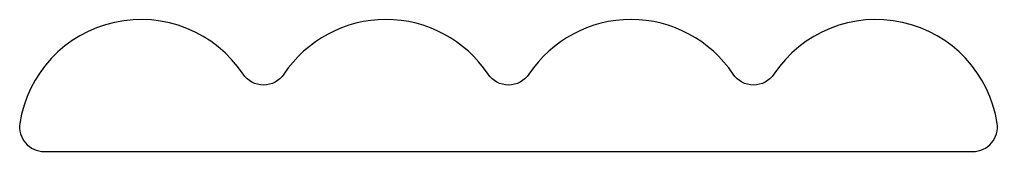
# Model space of a CAD drawing. Extents: x 470.9 to 490.8, y 576.6 to 579.3.
import ezdxf

# ---------------------------------------------------------------- set-up
doc = ezdxf.new("R2010")
doc.units = 0
doc.layers.get('0').update_dxf_attribs({"linetype": 'CONTINUOUS'})

msp = doc.modelspace()

# ---------------------------------------------------------------- linework, layer by layer
at = {"color": 0}
msp.add_lwpolyline([(476.252, 578.152, -0.536675), (475.419, 578.152, 0.686098), (470.864, 577.145, 0.459034), (471.358, 576.57), (490.313, 576.57, 0.459034), (490.807, 577.145, 0.686098), (486.252, 578.152, -0.536675), (485.419, 578.152, 0.536675), (481.252, 578.152, -0.536675), (480.419, 578.152, 0.536675)], format="xyb", close=True, dxfattribs=at)

doc.saveas('drawing.dxf')
